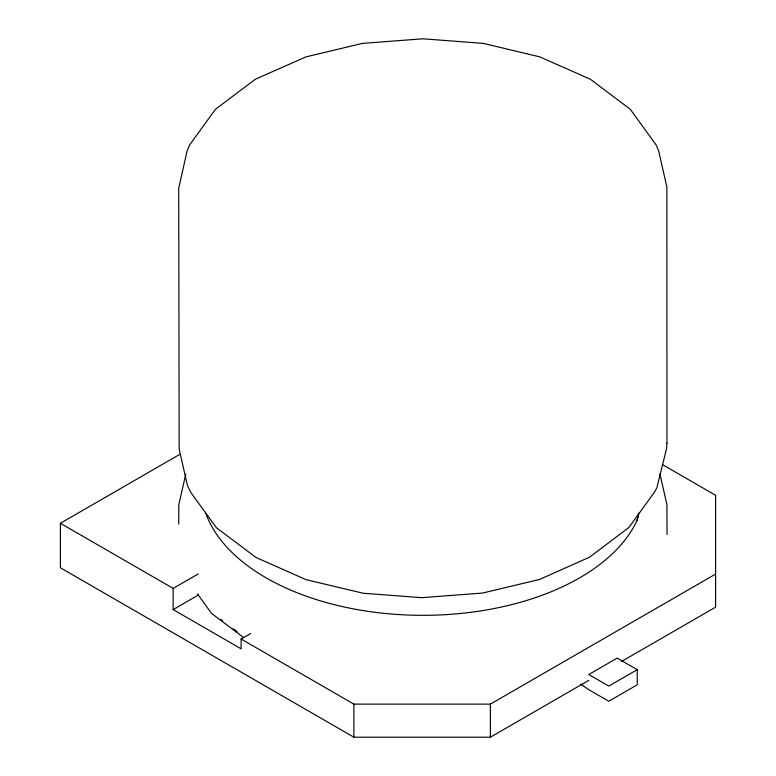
<?xml version="1.0" encoding="UTF-8"?>
<svg xmlns="http://www.w3.org/2000/svg" width="776" height="776" viewBox="0 0 776 776"><rect width="100%" height="100%" fill="white"/><g stroke="black" fill="none" stroke-linecap="round" stroke-linejoin="round"><path stroke-width="1.16" d="M185.794 474.058L178.819 504.642L178.722 524.043M205.941 513.751A221.713 128.001 0 0 0 416.906 615.281A221.713 128.001 0 0 0 637.038 520.453L638.648 513.402M637.038 520.453L638.726 513.644M588.848 680.348L490.374 737.2L353.875 737.2L60.392 567.76L60.392 523.286L179.925 454.28M60.392 523.286L173.155 588.392L198.316 573.862M173.155 588.392L173.155 609.587L198.326 595.047M173.155 609.587L241.113 648.814L241.113 639.017L250.551 633.575M241.113 639.017L353.875 704.123L490.374 704.123L715.608 574.085M621.324 661.598L715.608 607.162L715.608 495.282L662.365 464.533M637.232 669.669L608.801 686.091L588.78 674.528L617.211 658.116L637.232 669.669L637.232 684.82L608.801 701.242L588.78 689.68L580.817 684.17M220.821 619.403L222.731 620.848M233.285 628.783L237.116 631.664M243.606 637.533L211.431 613.321L197.502 593.902M659.949 474L666.933 504.642L667.04 534.615M490.374 704.123L490.374 737.2M353.875 704.123L353.875 737.2M666.962 443.358L666.526 448.809L656.816 487.939L654.284 492.498L628.783 527.583L589.508 557.207L539.514 579.468L482.575 593.048L421.678 597.675L363.1 593.223L306.045 579.672L255.905 557.41L216.485 527.748L190.867 492.595L187.472 485.534L179.159 449.11L178.722 188.17L187.132 150.796L189.577 145.025L215.524 109.241L255.411 79.21L305.977 56.881L362.363 43.398L422.881 38.8L483.39 43.398L539.776 56.881L590.342 79.21L630.238 109.241L656.186 145.025L658.62 150.796L666.865 186.929L666.962 443.358"/></g></svg>
